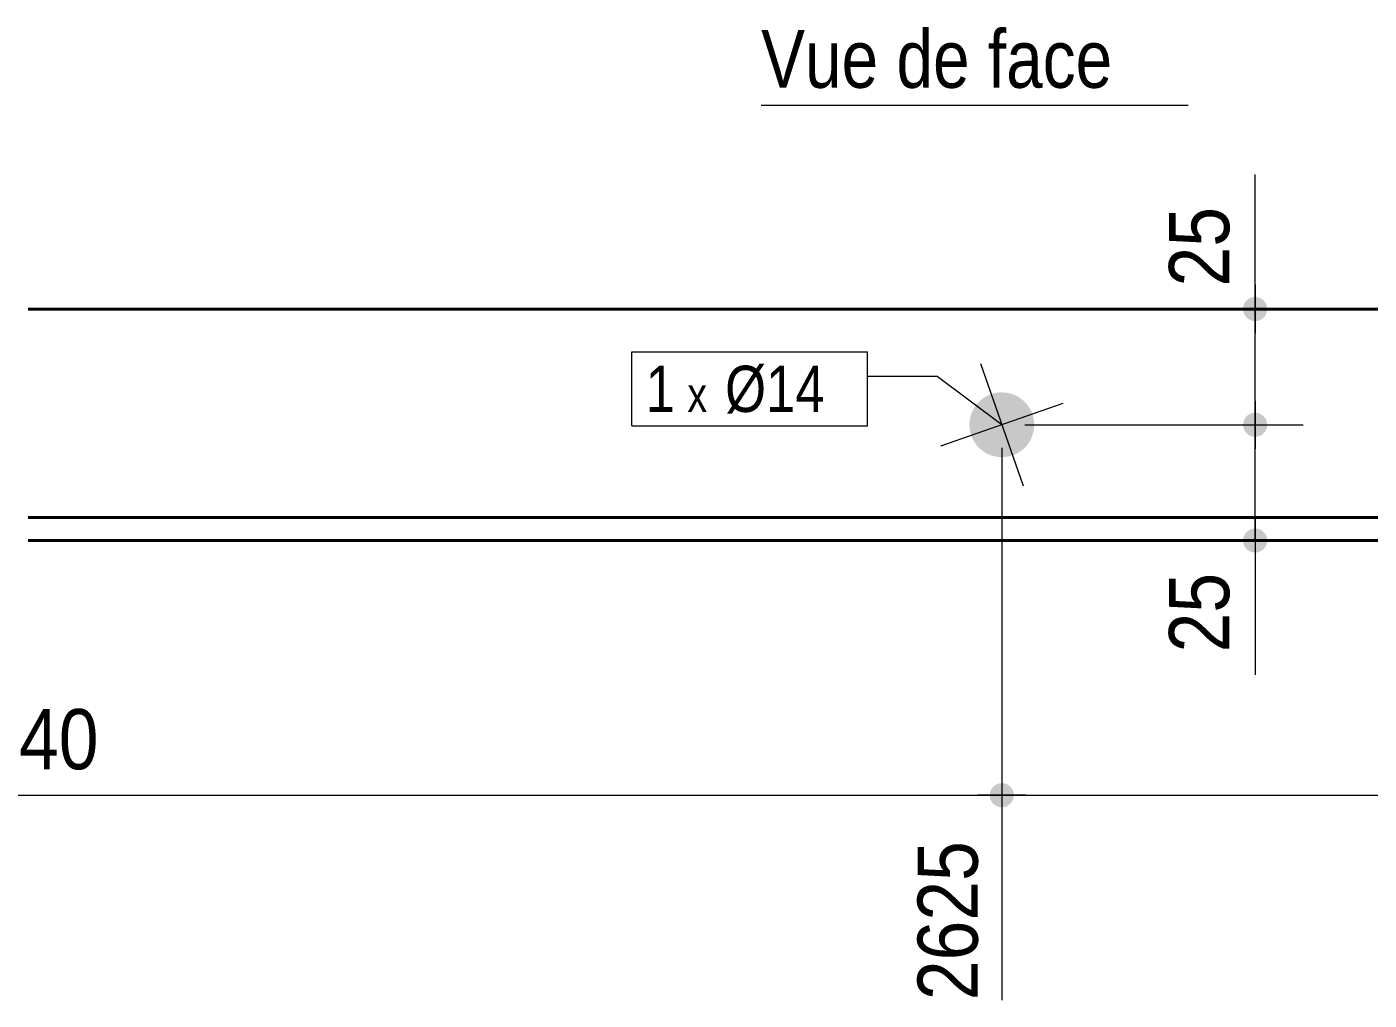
# Model space of a CAD drawing. Header units: millimetres. Extents: x 2 to 287, y 5 to 195.
# Drawn here: x 94.6 to 152.6, y 104.8 to 146.8 of the extents above; entities that cross this region are included whole.
import ezdxf

# ---------------------------------------------------------------- set-up
doc = ezdxf.new("R2010")
doc.units = ezdxf.units.MM
for name, color, linetype, lineweight in [('Autre type objet', 1, 'Continuous', 0), ('Boulon', 7, 'Continuous', 0), ('Cotation', 7, 'Continuous', 0), ('Désignation boulon', 3, 'Continuous', 0), ('Piece', 2, 'Continuous', 0)]:
    doc.layers.add(name, color=color, linetype=linetype, lineweight=lineweight)
doc.styles.add('ARIAL', font='ARIAL.TTF')
doc.styles.add('COMIC_SANS_MS', font='COMIC.TTF')

# ---------------------------------------------------------------- blocks, each defined once
blk = doc.blocks.new('*A3')
at = {"layer": 'Boulon'}
blk.add_hatch(color=256, dxfattribs=at).paths.add_polyline_path([(135.404, 129.22), (135.394, 129.253), (135.385, 129.286), (135.376, 129.32), (135.368, 129.353), (135.362, 129.387), (135.355, 129.421), (135.35, 129.455), (135.346, 129.489), (135.342, 129.523), (135.34, 129.557), (135.338, 129.591), (135.337, 129.626), (135.337, 129.66), (135.337, 129.694), (135.339, 129.729), (135.341, 129.763), (135.344, 129.797), (135.348, 129.831), (135.353, 129.865), (135.359, 129.899), (135.365, 129.933), (135.373, 129.967), (135.381, 130), (135.39, 130.033), (135.4, 130.066), (135.41, 130.099), (135.422, 130.131), (135.434, 130.163), (135.447, 130.195), (135.461, 130.227), (135.475, 130.258), (135.491, 130.288), (135.507, 130.319), (135.523, 130.349), (135.541, 130.378), (135.559, 130.408), (135.578, 130.436), (135.598, 130.464), (135.618, 130.492), (135.639, 130.519), (135.661, 130.546), (135.683, 130.572), (135.706, 130.598), (135.73, 130.623), (135.754, 130.647), (135.779, 130.671), (135.804, 130.694), (135.83, 130.717), (135.856, 130.739), (135.883, 130.76), (135.911, 130.78), (135.939, 130.8), (135.967, 130.82), (135.996, 130.838), (136.026, 130.856), (136.055, 130.873), (136.086, 130.889), (136.116, 130.905), (136.147, 130.92), (136.178, 130.934), (136.21, 130.947), (136.242, 130.96), (136.274, 130.972), (136.307, 130.982), (136.34, 130.993), (136.373, 131.002), (136.406, 131.01), (136.44, 131.018), (136.473, 131.025), (136.507, 131.031), (136.541, 131.036), (136.575, 131.041), (136.609, 131.044), (136.644, 131.047), (136.678, 131.049), (136.712, 131.05), (136.747, 131.05), (136.781, 131.049), (136.815, 131.048), (136.85, 131.045), (136.884, 131.042), (136.918, 131.038), (136.952, 131.033), (136.986, 131.028), (137.02, 131.021), (137.053, 131.014), (137.087, 131.006), (137.12, 130.997), (137.153, 130.987), (137.185, 130.976), (137.218, 130.965), (137.25, 130.953), (137.282, 130.94), (137.313, 130.926), (137.344, 130.911), (137.375, 130.896), (137.405, 130.88), (137.435, 130.863), (137.465, 130.846), (137.494, 130.827), (137.523, 130.808), (137.551, 130.789), (137.579, 130.768), (137.606, 130.747), (137.633, 130.726), (137.659, 130.703), (137.684, 130.68), (137.709, 130.657), (137.734, 130.633), (137.757, 130.608), (137.781, 130.583), (137.803, 130.557), (137.825, 130.53), (137.846, 130.503), (137.867, 130.476), (137.887, 130.448), (137.906, 130.419), (137.925, 130.39), (137.943, 130.361), (137.96, 130.331), (137.976, 130.301), (137.992, 130.27), (138.006, 130.239), (138.021, 130.208), (138.034, 130.176), (138.046, 130.144), (138.058, 130.112), (138.069, 130.08), (138.079, 130.047), (138.088, 130.014), (138.097, 129.98), (138.105, 129.947), (138.112, 129.913), (138.118, 129.879), (138.123, 129.845), (138.127, 129.811), (138.131, 129.777), (138.133, 129.743), (138.135, 129.709), (138.136, 129.674), (138.137, 129.64), (138.136, 129.606), (138.134, 129.571), (138.132, 129.537), (138.129, 129.503), (138.125, 129.469), (138.12, 129.435), (138.114, 129.401), (138.108, 129.367), (138.1, 129.333), (138.092, 129.3), (138.083, 129.267), (138.073, 129.234), (138.063, 129.201), (138.051, 129.169), (138.039, 129.137), (138.026, 129.105), (138.012, 129.073), (137.998, 129.042), (137.982, 129.012), (137.966, 128.981), (137.95, 128.951), (137.932, 128.922), (137.914, 128.892), (137.895, 128.864), (137.875, 128.836), (137.855, 128.808), (137.834, 128.781), (137.812, 128.754), (137.79, 128.728), (137.767, 128.702), (137.743, 128.677), (137.719, 128.653), (137.695, 128.629), (137.669, 128.606), (137.643, 128.583), (137.617, 128.561), (137.59, 128.54), (137.562, 128.52), (137.534, 128.5), (137.506, 128.48), (137.477, 128.462), (137.448, 128.444), (137.418, 128.427), (137.388, 128.411), (137.357, 128.395), (137.326, 128.38), (137.295, 128.366), (137.263, 128.353), (137.231, 128.34), (137.199, 128.328), (137.166, 128.318), (137.133, 128.307), (137.1, 128.298), (137.067, 128.29), (137.033, 128.282), (137, 128.275), (136.966, 128.269), (136.932, 128.264), (136.898, 128.259), (136.864, 128.256), (136.829, 128.253), (136.795, 128.251), (136.761, 128.25), (136.726, 128.25), (136.692, 128.251), (136.658, 128.252), (136.623, 128.255), (136.589, 128.258), (136.555, 128.262), (136.521, 128.267), (136.487, 128.272), (136.453, 128.279), (136.42, 128.286), (136.387, 128.294), (136.353, 128.303), (136.32, 128.313), (136.288, 128.324), (136.255, 128.335), (136.223, 128.347), (136.191, 128.36), (136.16, 128.374), (136.129, 128.389), (136.098, 128.404), (136.068, 128.42), (136.038, 128.437), (136.008, 128.454), (135.979, 128.473), (135.95, 128.492), (135.922, 128.511), (135.894, 128.532), (135.867, 128.553), (135.841, 128.574), (135.814, 128.597), (135.789, 128.62), (135.764, 128.643), (135.739, 128.667), (135.716, 128.692), (135.692, 128.717), (135.67, 128.743), (135.648, 128.77), (135.627, 128.797), (135.606, 128.824), (135.586, 128.852), (135.567, 128.881), (135.548, 128.91), (135.531, 128.939), (135.513, 128.969), (135.497, 128.999), (135.482, 129.03), (135.467, 129.061), (135.453, 129.092), (135.439, 129.124), (135.427, 129.156), (135.415, 129.188)], flags=17)
at = {"layer": 'Boulon', "linetype": 'Continuous', "lineweight": 0}
for p, q in [((135.812, 132.293), (137.661, 127.007)), ((139.379, 130.575), (134.094, 128.725))]:
    blk.add_line(p, q, dxfattribs=at)
blk = doc.blocks.new('*A4')
at = {"layer": 'Piece', "color": 2, "linetype": 'Continuous', "lineweight": 40}
for p, q in [((94.667136, 134.65), (178.805945, 134.65)), ((94.667136, 125.65), (178.805945, 125.65)), ((94.667136, 124.65), (178.805945, 124.65))]:
    blk.add_line(p, q, dxfattribs=at)
blk = doc.blocks.new('*A14')
at = {"layer": 'Cotation'}
for points in [[(147.654, 129.131), (147.629, 129.133), (147.604, 129.136), (147.579, 129.14), (147.554, 129.146), (147.529, 129.152), (147.505, 129.16), (147.481, 129.17), (147.458, 129.18), (147.435, 129.191), (147.413, 129.204), (147.391, 129.218), (147.37, 129.232), (147.35, 129.248), (147.331, 129.265), (147.312, 129.282), (147.295, 129.301), (147.278, 129.32), (147.262, 129.34), (147.248, 129.361), (147.234, 129.383), (147.221, 129.405), (147.21, 129.428), (147.2, 129.451), (147.19, 129.475), (147.182, 129.499), (147.176, 129.524), (147.17, 129.549), (147.166, 129.574), (147.163, 129.599), (147.161, 129.624), (147.16, 129.65), (147.161, 129.676), (147.163, 129.701), (147.166, 129.726), (147.17, 129.751), (147.176, 129.776), (147.182, 129.801), (147.19, 129.825), (147.2, 129.849), (147.21, 129.872), (147.221, 129.895), (147.234, 129.917), (147.248, 129.939), (147.262, 129.96), (147.278, 129.98), (147.295, 129.999), (147.312, 130.018), (147.331, 130.035), (147.35, 130.052), (147.37, 130.068), (147.391, 130.082), (147.413, 130.096), (147.435, 130.109), (147.458, 130.12), (147.481, 130.13), (147.505, 130.14), (147.529, 130.148), (147.554, 130.154), (147.579, 130.16), (147.604, 130.164), (147.629, 130.167), (147.654, 130.169), (147.68, 130.17), (147.706, 130.169), (147.731, 130.167), (147.756, 130.164), (147.781, 130.16), (147.806, 130.154), (147.831, 130.148), (147.855, 130.14), (147.879, 130.13), (147.902, 130.12), (147.925, 130.109), (147.947, 130.096), (147.969, 130.082), (147.99, 130.068), (148.01, 130.052), (148.029, 130.035), (148.048, 130.018), (148.065, 129.999), (148.082, 129.98), (148.098, 129.96), (148.112, 129.939), (148.126, 129.917), (148.139, 129.895), (148.15, 129.872), (148.16, 129.849), (148.17, 129.825), (148.178, 129.801), (148.184, 129.776), (148.19, 129.751), (148.194, 129.726), (148.197, 129.701), (148.199, 129.676), (148.2, 129.65), (148.199, 129.624), (148.197, 129.599), (148.194, 129.574), (148.19, 129.549), (148.184, 129.524), (148.178, 129.499), (148.17, 129.475), (148.16, 129.451), (148.15, 129.428), (148.139, 129.405), (148.126, 129.383), (148.112, 129.361), (148.098, 129.34), (148.082, 129.32), (148.065, 129.301), (148.048, 129.282), (148.029, 129.265), (148.01, 129.248), (147.99, 129.232), (147.969, 129.218), (147.947, 129.204), (147.925, 129.191), (147.902, 129.18), (147.879, 129.17), (147.855, 129.16), (147.831, 129.152), (147.806, 129.146), (147.781, 129.14), (147.756, 129.136), (147.731, 129.133), (147.706, 129.131), (147.68, 129.13)], [(147.654, 124.131), (147.629, 124.133), (147.604, 124.136), (147.579, 124.14), (147.554, 124.146), (147.529, 124.152), (147.505, 124.16), (147.481, 124.17), (147.458, 124.18), (147.435, 124.191), (147.413, 124.204), (147.391, 124.218), (147.37, 124.232), (147.35, 124.248), (147.331, 124.265), (147.312, 124.282), (147.295, 124.301), (147.278, 124.32), (147.262, 124.34), (147.248, 124.361), (147.234, 124.383), (147.221, 124.405), (147.21, 124.428), (147.2, 124.451), (147.19, 124.475), (147.182, 124.499), (147.176, 124.524), (147.17, 124.549), (147.166, 124.574), (147.163, 124.599), (147.161, 124.624), (147.16, 124.65), (147.161, 124.676), (147.163, 124.701), (147.166, 124.726), (147.17, 124.751), (147.176, 124.776), (147.182, 124.801), (147.19, 124.825), (147.2, 124.849), (147.21, 124.872), (147.221, 124.895), (147.234, 124.917), (147.248, 124.939), (147.262, 124.96), (147.278, 124.98), (147.295, 124.999), (147.312, 125.018), (147.331, 125.035), (147.35, 125.052), (147.37, 125.068), (147.391, 125.082), (147.413, 125.096), (147.435, 125.109), (147.458, 125.12), (147.481, 125.13), (147.505, 125.14), (147.529, 125.148), (147.554, 125.154), (147.579, 125.16), (147.604, 125.164), (147.629, 125.167), (147.654, 125.169), (147.68, 125.17), (147.706, 125.169), (147.731, 125.167), (147.756, 125.164), (147.781, 125.16), (147.806, 125.154), (147.831, 125.148), (147.855, 125.14), (147.879, 125.13), (147.902, 125.12), (147.925, 125.109), (147.947, 125.096), (147.969, 125.082), (147.99, 125.068), (148.01, 125.052), (148.029, 125.035), (148.048, 125.018), (148.065, 124.999), (148.082, 124.98), (148.098, 124.96), (148.112, 124.939), (148.126, 124.917), (148.139, 124.895), (148.15, 124.872), (148.16, 124.849), (148.17, 124.825), (148.178, 124.801), (148.184, 124.776), (148.19, 124.751), (148.194, 124.726), (148.197, 124.701), (148.199, 124.676), (148.2, 124.65), (148.199, 124.624), (148.197, 124.599), (148.194, 124.574), (148.19, 124.549), (148.184, 124.524), (148.178, 124.499), (148.17, 124.475), (148.16, 124.451), (148.15, 124.428), (148.139, 124.405), (148.126, 124.383), (148.112, 124.361), (148.098, 124.34), (148.082, 124.32), (148.065, 124.301), (148.048, 124.282), (148.029, 124.265), (148.01, 124.248), (147.99, 124.232), (147.969, 124.218), (147.947, 124.204), (147.925, 124.191), (147.902, 124.18), (147.879, 124.17), (147.855, 124.16), (147.831, 124.152), (147.806, 124.146), (147.781, 124.14), (147.756, 124.136), (147.731, 124.133), (147.706, 124.131), (147.68, 124.13)]]:
    blk.add_hatch(color=256, dxfattribs=at).paths.add_polyline_path(points, flags=17)
at = {"layer": 'Cotation', "linetype": 'Continuous', "lineweight": 0}
for p, q in [((147.68, 130.69), (147.68, 128.61)), ((147.68, 129.65), (147.68, 130.69)), ((137.737, 129.65), (149.76, 129.65)), ((146.64, 129.65), (148.72, 129.65)), ((147.68, 124.65), (147.68, 129.65)), ((147.68, 125.69), (147.68, 123.61)), ((137.737, 124.65), (149.76, 124.65)), ((146.64, 124.65), (148.72, 124.65)), ((147.68, 124.65), (147.68, 118.843)), ((147.68, 124.65), (147.68, 118.843))]:
    blk.add_line(p, q, dxfattribs=at)
at = {"layer": 'Cotation'}
for p in [(147.68, 129.65), (147.68, 124.65)]:
    blk.add_point(p, dxfattribs=at)
at = {"layer": 'Cotation', "style": 'ARIAL', "width": 0.85}
blk.add_text('25', height=2.6, rotation=90.00021, dxfattribs=at).set_placement((146.56, 119.818))
blk = doc.blocks.new('*A15')
at = {"layer": 'Cotation'}
for points in [[(147.654, 134.131), (147.629, 134.133), (147.604, 134.136), (147.579, 134.14), (147.554, 134.146), (147.529, 134.152), (147.505, 134.16), (147.481, 134.17), (147.458, 134.18), (147.435, 134.191), (147.413, 134.204), (147.391, 134.218), (147.37, 134.232), (147.35, 134.248), (147.331, 134.265), (147.312, 134.282), (147.295, 134.301), (147.278, 134.32), (147.262, 134.34), (147.248, 134.361), (147.234, 134.383), (147.221, 134.405), (147.21, 134.428), (147.2, 134.451), (147.19, 134.475), (147.182, 134.499), (147.176, 134.524), (147.17, 134.549), (147.166, 134.574), (147.163, 134.599), (147.161, 134.624), (147.16, 134.65), (147.161, 134.676), (147.163, 134.701), (147.166, 134.726), (147.17, 134.751), (147.176, 134.776), (147.182, 134.801), (147.19, 134.825), (147.2, 134.849), (147.21, 134.872), (147.221, 134.895), (147.234, 134.917), (147.248, 134.939), (147.262, 134.96), (147.278, 134.98), (147.295, 134.999), (147.312, 135.018), (147.331, 135.035), (147.35, 135.052), (147.37, 135.068), (147.391, 135.082), (147.413, 135.096), (147.435, 135.109), (147.458, 135.12), (147.481, 135.13), (147.505, 135.14), (147.529, 135.148), (147.554, 135.154), (147.579, 135.16), (147.604, 135.164), (147.629, 135.167), (147.654, 135.169), (147.68, 135.17), (147.706, 135.169), (147.731, 135.167), (147.756, 135.164), (147.781, 135.16), (147.806, 135.154), (147.831, 135.148), (147.855, 135.14), (147.879, 135.13), (147.902, 135.12), (147.925, 135.109), (147.947, 135.096), (147.969, 135.082), (147.99, 135.068), (148.01, 135.052), (148.029, 135.035), (148.048, 135.018), (148.065, 134.999), (148.082, 134.98), (148.098, 134.96), (148.112, 134.939), (148.126, 134.917), (148.139, 134.895), (148.15, 134.872), (148.16, 134.849), (148.17, 134.825), (148.178, 134.801), (148.184, 134.776), (148.19, 134.751), (148.194, 134.726), (148.197, 134.701), (148.199, 134.676), (148.2, 134.65), (148.199, 134.624), (148.197, 134.599), (148.194, 134.574), (148.19, 134.549), (148.184, 134.524), (148.178, 134.499), (148.17, 134.475), (148.16, 134.451), (148.15, 134.428), (148.139, 134.405), (148.126, 134.383), (148.112, 134.361), (148.098, 134.34), (148.082, 134.32), (148.065, 134.301), (148.048, 134.282), (148.029, 134.265), (148.01, 134.248), (147.99, 134.232), (147.969, 134.218), (147.947, 134.204), (147.925, 134.191), (147.902, 134.18), (147.879, 134.17), (147.855, 134.16), (147.831, 134.152), (147.806, 134.146), (147.781, 134.14), (147.756, 134.136), (147.731, 134.133), (147.706, 134.131), (147.68, 134.13)], [(147.654, 129.131), (147.629, 129.133), (147.604, 129.136), (147.579, 129.14), (147.554, 129.146), (147.529, 129.152), (147.505, 129.16), (147.481, 129.17), (147.458, 129.18), (147.435, 129.191), (147.413, 129.204), (147.391, 129.218), (147.37, 129.232), (147.35, 129.248), (147.331, 129.265), (147.312, 129.282), (147.295, 129.301), (147.278, 129.32), (147.262, 129.34), (147.248, 129.361), (147.234, 129.383), (147.221, 129.405), (147.21, 129.428), (147.2, 129.451), (147.19, 129.475), (147.182, 129.499), (147.176, 129.524), (147.17, 129.549), (147.166, 129.574), (147.163, 129.599), (147.161, 129.624), (147.16, 129.65), (147.161, 129.676), (147.163, 129.701), (147.166, 129.726), (147.17, 129.751), (147.176, 129.776), (147.182, 129.801), (147.19, 129.825), (147.2, 129.849), (147.21, 129.872), (147.221, 129.895), (147.234, 129.917), (147.248, 129.939), (147.262, 129.96), (147.278, 129.98), (147.295, 129.999), (147.312, 130.018), (147.331, 130.035), (147.35, 130.052), (147.37, 130.068), (147.391, 130.082), (147.413, 130.096), (147.435, 130.109), (147.458, 130.12), (147.481, 130.13), (147.505, 130.14), (147.529, 130.148), (147.554, 130.154), (147.579, 130.16), (147.604, 130.164), (147.629, 130.167), (147.654, 130.169), (147.68, 130.17), (147.706, 130.169), (147.731, 130.167), (147.756, 130.164), (147.781, 130.16), (147.806, 130.154), (147.831, 130.148), (147.855, 130.14), (147.879, 130.13), (147.902, 130.12), (147.925, 130.109), (147.947, 130.096), (147.969, 130.082), (147.99, 130.068), (148.01, 130.052), (148.029, 130.035), (148.048, 130.018), (148.065, 129.999), (148.082, 129.98), (148.098, 129.96), (148.112, 129.939), (148.126, 129.917), (148.139, 129.895), (148.15, 129.872), (148.16, 129.849), (148.17, 129.825), (148.178, 129.801), (148.184, 129.776), (148.19, 129.751), (148.194, 129.726), (148.197, 129.701), (148.199, 129.676), (148.2, 129.65), (148.199, 129.624), (148.197, 129.599), (148.194, 129.574), (148.19, 129.549), (148.184, 129.524), (148.178, 129.499), (148.17, 129.475), (148.16, 129.451), (148.15, 129.428), (148.139, 129.405), (148.126, 129.383), (148.112, 129.361), (148.098, 129.34), (148.082, 129.32), (148.065, 129.301), (148.048, 129.282), (148.029, 129.265), (148.01, 129.248), (147.99, 129.232), (147.969, 129.218), (147.947, 129.204), (147.925, 129.191), (147.902, 129.18), (147.879, 129.17), (147.855, 129.16), (147.831, 129.152), (147.806, 129.146), (147.781, 129.14), (147.756, 129.136), (147.731, 129.133), (147.706, 129.131), (147.68, 129.13)]]:
    blk.add_hatch(color=256, dxfattribs=at).paths.add_polyline_path(points, flags=17)
at = {"layer": 'Cotation', "linetype": 'Continuous', "lineweight": 0}
for p, q in [((147.68, 134.65), (147.68, 140.457)), ((147.68, 134.65), (147.68, 140.457)), ((147.68, 135.69), (147.68, 133.61)), ((137.737, 134.65), (149.76, 134.65)), ((146.64, 134.65), (148.72, 134.65)), ((147.68, 129.65), (147.68, 134.65)), ((147.68, 130.69), (147.68, 128.61)), ((137.737, 129.65), (149.76, 129.65)), ((146.64, 129.65), (148.72, 129.65)), ((147.68, 129.65), (147.68, 128.61))]:
    blk.add_line(p, q, dxfattribs=at)
at = {"layer": 'Cotation'}
for p in [(147.68, 134.65), (147.68, 129.65)]:
    blk.add_point(p, dxfattribs=at)
at = {"layer": 'Cotation', "style": 'ARIAL', "width": 0.85}
blk.add_text('25', height=2.6, rotation=90.00021, dxfattribs=at).set_placement((146.56, 135.625))
blk = doc.blocks.new('*A18')
at = {"layer": 'Cotation'}
for points in [[(52.643, 113.131), (52.617, 113.133), (52.592, 113.136), (52.567, 113.14), (52.542, 113.146), (52.517, 113.152), (52.493, 113.16), (52.469, 113.17), (52.446, 113.18), (52.423, 113.191), (52.401, 113.204), (52.38, 113.218), (52.359, 113.232), (52.339, 113.248), (52.319, 113.265), (52.301, 113.282), (52.283, 113.301), (52.266, 113.32), (52.251, 113.34), (52.236, 113.361), (52.222, 113.383), (52.21, 113.405), (52.198, 113.428), (52.188, 113.451), (52.179, 113.475), (52.171, 113.499), (52.164, 113.524), (52.158, 113.549), (52.154, 113.574), (52.151, 113.599), (52.149, 113.624), (52.148, 113.65), (52.149, 113.676), (52.151, 113.701), (52.154, 113.726), (52.158, 113.751), (52.164, 113.776), (52.171, 113.801), (52.179, 113.825), (52.188, 113.849), (52.198, 113.872), (52.21, 113.895), (52.222, 113.917), (52.236, 113.939), (52.251, 113.96), (52.266, 113.98), (52.283, 113.999), (52.301, 114.018), (52.319, 114.035), (52.339, 114.052), (52.359, 114.068), (52.38, 114.082), (52.401, 114.096), (52.423, 114.109), (52.446, 114.12), (52.469, 114.13), (52.493, 114.14), (52.517, 114.148), (52.542, 114.154), (52.567, 114.16), (52.592, 114.164), (52.617, 114.167), (52.643, 114.169), (52.668, 114.17), (52.694, 114.169), (52.719, 114.167), (52.745, 114.164), (52.77, 114.16), (52.795, 114.154), (52.819, 114.148), (52.844, 114.14), (52.867, 114.13), (52.891, 114.12), (52.914, 114.109), (52.936, 114.096), (52.957, 114.082), (52.978, 114.068), (52.998, 114.052), (53.018, 114.035), (53.036, 114.018), (53.054, 113.999), (53.07, 113.98), (53.086, 113.96), (53.101, 113.939), (53.114, 113.917), (53.127, 113.895), (53.139, 113.872), (53.149, 113.849), (53.158, 113.825), (53.166, 113.801), (53.173, 113.776), (53.178, 113.751), (53.183, 113.726), (53.186, 113.701), (53.188, 113.676), (53.188, 113.65), (53.188, 113.624), (53.186, 113.599), (53.183, 113.574), (53.178, 113.549), (53.173, 113.524), (53.166, 113.499), (53.158, 113.475), (53.149, 113.451), (53.139, 113.428), (53.127, 113.405), (53.114, 113.383), (53.101, 113.361), (53.086, 113.34), (53.07, 113.32), (53.054, 113.301), (53.036, 113.282), (53.018, 113.265), (52.998, 113.248), (52.978, 113.232), (52.957, 113.218), (52.936, 113.204), (52.914, 113.191), (52.891, 113.18), (52.867, 113.17), (52.844, 113.16), (52.819, 113.152), (52.795, 113.146), (52.77, 113.14), (52.745, 113.136), (52.719, 113.133), (52.694, 113.131), (52.668, 113.13)], [(136.711, 113.131), (136.686, 113.133), (136.66, 113.136), (136.635, 113.14), (136.61, 113.146), (136.586, 113.152), (136.561, 113.16), (136.538, 113.17), (136.514, 113.18), (136.491, 113.191), (136.469, 113.204), (136.448, 113.218), (136.427, 113.232), (136.407, 113.248), (136.387, 113.265), (136.369, 113.282), (136.351, 113.301), (136.335, 113.32), (136.319, 113.34), (136.304, 113.361), (136.291, 113.383), (136.278, 113.405), (136.266, 113.428), (136.256, 113.451), (136.247, 113.475), (136.239, 113.499), (136.232, 113.524), (136.227, 113.549), (136.222, 113.574), (136.219, 113.599), (136.217, 113.624), (136.217, 113.65), (136.217, 113.676), (136.219, 113.701), (136.222, 113.726), (136.227, 113.751), (136.232, 113.776), (136.239, 113.801), (136.247, 113.825), (136.256, 113.849), (136.266, 113.872), (136.278, 113.895), (136.291, 113.917), (136.304, 113.939), (136.319, 113.96), (136.335, 113.98), (136.351, 113.999), (136.369, 114.018), (136.387, 114.035), (136.407, 114.052), (136.427, 114.068), (136.448, 114.082), (136.469, 114.096), (136.491, 114.109), (136.514, 114.12), (136.538, 114.13), (136.561, 114.14), (136.586, 114.148), (136.61, 114.154), (136.635, 114.16), (136.66, 114.164), (136.686, 114.167), (136.711, 114.169), (136.737, 114.17), (136.762, 114.169), (136.788, 114.167), (136.813, 114.164), (136.838, 114.16), (136.863, 114.154), (136.887, 114.148), (136.912, 114.14), (136.936, 114.13), (136.959, 114.12), (136.982, 114.109), (137.004, 114.096), (137.025, 114.082), (137.046, 114.068), (137.066, 114.052), (137.086, 114.035), (137.104, 114.018), (137.122, 113.999), (137.139, 113.98), (137.154, 113.96), (137.169, 113.939), (137.183, 113.917), (137.195, 113.895), (137.207, 113.872), (137.217, 113.849), (137.226, 113.825), (137.234, 113.801), (137.241, 113.776), (137.247, 113.751), (137.251, 113.726), (137.254, 113.701), (137.256, 113.676), (137.257, 113.65), (137.256, 113.624), (137.254, 113.599), (137.251, 113.574), (137.247, 113.549), (137.241, 113.524), (137.234, 113.499), (137.226, 113.475), (137.217, 113.451), (137.207, 113.428), (137.195, 113.405), (137.183, 113.383), (137.169, 113.361), (137.154, 113.34), (137.139, 113.32), (137.122, 113.301), (137.104, 113.282), (137.086, 113.265), (137.066, 113.248), (137.046, 113.232), (137.025, 113.218), (137.004, 113.204), (136.982, 113.191), (136.959, 113.18), (136.936, 113.17), (136.912, 113.16), (136.887, 113.152), (136.863, 113.146), (136.838, 113.14), (136.813, 113.136), (136.788, 113.133), (136.762, 113.131), (136.737, 113.13)]]:
    blk.add_hatch(color=256, dxfattribs=at).paths.add_polyline_path(points, flags=17)
at = {"layer": 'Cotation', "linetype": 'Continuous', "lineweight": 0}
for p, q in [((52.668, 128.65), (52.668, 108.653)), ((136.737, 128.65), (136.737, 104.796)), ((52.668, 114.69), (52.668, 112.61)), ((136.737, 114.69), (136.737, 112.61)), ((53.708, 113.65), (51.628, 113.65)), ((52.668, 113.65), (51.628, 113.65)), ((52.668, 113.65), (136.737, 113.65)), ((137.777, 113.65), (135.697, 113.65)), ((136.737, 113.65), (137.777, 113.65))]:
    blk.add_line(p, q, dxfattribs=at)
at = {"layer": 'Cotation'}
for p in [(52.668, 113.65), (136.737, 113.65)]:
    blk.add_point(p, dxfattribs=at)
at = {"layer": 'Cotation', "style": 'ARIAL', "width": 0.85}
blk.add_text('2540', height=2.6, dxfattribs=at).set_placement((90.846, 114.77))
blk.add_text('2625', height=2.6, rotation=90.00021, dxfattribs=at).set_placement((135.697, 104.796))
blk = doc.blocks.new('*A19')
at = {"layer": 'Cotation'}
for points in [[(136.711, 113.131), (136.686, 113.133), (136.66, 113.136), (136.635, 113.14), (136.61, 113.146), (136.586, 113.152), (136.561, 113.16), (136.538, 113.17), (136.514, 113.18), (136.491, 113.191), (136.469, 113.204), (136.448, 113.218), (136.427, 113.232), (136.407, 113.248), (136.387, 113.265), (136.369, 113.282), (136.351, 113.301), (136.335, 113.32), (136.319, 113.34), (136.304, 113.361), (136.291, 113.383), (136.278, 113.405), (136.266, 113.428), (136.256, 113.451), (136.247, 113.475), (136.239, 113.499), (136.232, 113.524), (136.227, 113.549), (136.222, 113.574), (136.219, 113.599), (136.217, 113.624), (136.217, 113.65), (136.217, 113.676), (136.219, 113.701), (136.222, 113.726), (136.227, 113.751), (136.232, 113.776), (136.239, 113.801), (136.247, 113.825), (136.256, 113.849), (136.266, 113.872), (136.278, 113.895), (136.291, 113.917), (136.304, 113.939), (136.319, 113.96), (136.335, 113.98), (136.351, 113.999), (136.369, 114.018), (136.387, 114.035), (136.407, 114.052), (136.427, 114.068), (136.448, 114.082), (136.469, 114.096), (136.491, 114.109), (136.514, 114.12), (136.538, 114.13), (136.561, 114.14), (136.586, 114.148), (136.61, 114.154), (136.635, 114.16), (136.66, 114.164), (136.686, 114.167), (136.711, 114.169), (136.737, 114.17), (136.762, 114.169), (136.788, 114.167), (136.813, 114.164), (136.838, 114.16), (136.863, 114.154), (136.887, 114.148), (136.912, 114.14), (136.936, 114.13), (136.959, 114.12), (136.982, 114.109), (137.004, 114.096), (137.025, 114.082), (137.046, 114.068), (137.066, 114.052), (137.086, 114.035), (137.104, 114.018), (137.122, 113.999), (137.139, 113.98), (137.154, 113.96), (137.169, 113.939), (137.183, 113.917), (137.195, 113.895), (137.207, 113.872), (137.217, 113.849), (137.226, 113.825), (137.234, 113.801), (137.241, 113.776), (137.247, 113.751), (137.251, 113.726), (137.254, 113.701), (137.256, 113.676), (137.257, 113.65), (137.256, 113.624), (137.254, 113.599), (137.251, 113.574), (137.247, 113.549), (137.241, 113.524), (137.234, 113.499), (137.226, 113.475), (137.217, 113.451), (137.207, 113.428), (137.195, 113.405), (137.183, 113.383), (137.169, 113.361), (137.154, 113.34), (137.139, 113.32), (137.122, 113.301), (137.104, 113.282), (137.086, 113.265), (137.066, 113.248), (137.046, 113.232), (137.025, 113.218), (137.004, 113.204), (136.982, 113.191), (136.959, 113.18), (136.936, 113.17), (136.912, 113.16), (136.887, 113.152), (136.863, 113.146), (136.838, 113.14), (136.813, 113.136), (136.788, 113.133), (136.762, 113.131), (136.737, 113.13)], [(220.779, 113.131), (220.754, 113.133), (220.728, 113.136), (220.703, 113.14), (220.678, 113.146), (220.654, 113.152), (220.629, 113.16), (220.606, 113.17), (220.582, 113.18), (220.56, 113.191), (220.537, 113.204), (220.516, 113.218), (220.495, 113.232), (220.475, 113.248), (220.455, 113.265), (220.437, 113.282), (220.419, 113.301), (220.403, 113.32), (220.387, 113.34), (220.372, 113.361), (220.359, 113.383), (220.346, 113.405), (220.335, 113.428), (220.324, 113.451), (220.315, 113.475), (220.307, 113.499), (220.3, 113.524), (220.295, 113.549), (220.29, 113.574), (220.287, 113.599), (220.285, 113.624), (220.285, 113.65), (220.285, 113.676), (220.287, 113.701), (220.29, 113.726), (220.295, 113.751), (220.3, 113.776), (220.307, 113.801), (220.315, 113.825), (220.324, 113.849), (220.335, 113.872), (220.346, 113.895), (220.359, 113.917), (220.372, 113.939), (220.387, 113.96), (220.403, 113.98), (220.419, 113.999), (220.437, 114.018), (220.455, 114.035), (220.475, 114.052), (220.495, 114.068), (220.516, 114.082), (220.537, 114.096), (220.56, 114.109), (220.582, 114.12), (220.606, 114.13), (220.629, 114.14), (220.654, 114.148), (220.678, 114.154), (220.703, 114.16), (220.728, 114.164), (220.754, 114.167), (220.779, 114.169), (220.805, 114.17), (220.83, 114.169), (220.856, 114.167), (220.881, 114.164), (220.906, 114.16), (220.931, 114.154), (220.956, 114.148), (220.98, 114.14), (221.004, 114.13), (221.027, 114.12), (221.05, 114.109), (221.072, 114.096), (221.094, 114.082), (221.114, 114.068), (221.135, 114.052), (221.154, 114.035), (221.172, 114.018), (221.19, 113.999), (221.207, 113.98), (221.222, 113.96), (221.237, 113.939), (221.251, 113.917), (221.263, 113.895), (221.275, 113.872), (221.285, 113.849), (221.294, 113.825), (221.302, 113.801), (221.309, 113.776), (221.315, 113.751), (221.319, 113.726), (221.322, 113.701), (221.324, 113.676), (221.325, 113.65), (221.324, 113.624), (221.322, 113.599), (221.319, 113.574), (221.315, 113.549), (221.309, 113.524), (221.302, 113.499), (221.294, 113.475), (221.285, 113.451), (221.275, 113.428), (221.263, 113.405), (221.251, 113.383), (221.237, 113.361), (221.222, 113.34), (221.207, 113.32), (221.19, 113.301), (221.172, 113.282), (221.154, 113.265), (221.135, 113.248), (221.114, 113.232), (221.094, 113.218), (221.072, 113.204), (221.05, 113.191), (221.027, 113.18), (221.004, 113.17), (220.98, 113.16), (220.956, 113.152), (220.931, 113.146), (220.906, 113.14), (220.881, 113.136), (220.856, 113.133), (220.83, 113.131), (220.805, 113.13)]]:
    blk.add_hatch(color=256, dxfattribs=at).paths.add_polyline_path(points, flags=17)
at = {"layer": 'Cotation', "linetype": 'Continuous', "lineweight": 0}
for p, q in [((136.737, 128.65), (136.737, 104.796)), ((220.805, 128.65), (220.805, 104.796)), ((136.737, 114.69), (136.737, 112.61)), ((220.805, 114.69), (220.805, 112.61)), ((137.777, 113.65), (135.697, 113.65)), ((136.737, 113.65), (135.697, 113.65)), ((136.737, 113.65), (220.805, 113.65)), ((221.845, 113.65), (219.765, 113.65)), ((220.805, 113.65), (221.845, 113.65))]:
    blk.add_line(p, q, dxfattribs=at)
at = {"layer": 'Cotation'}
for p in [(136.737, 113.65), (220.805, 113.65)]:
    blk.add_point(p, dxfattribs=at)
at = {"layer": 'Cotation', "style": 'ARIAL', "width": 0.85}
blk.add_text('2540', height=2.6, dxfattribs=at).set_placement((174.914, 114.77))
blk.add_text('5165', height=2.6, rotation=90.00021, dxfattribs=at).set_placement((219.765, 104.796))
blk = doc.blocks.new('*A24')
at = {"layer": 'Désignation boulon', "linetype": 'Continuous', "lineweight": 0}
for p, q in [((120.75265, 132.8028), (130.940541, 132.8028)), ((120.75265, 129.6028), (120.75265, 132.8028)), ((130.940541, 129.6028), (130.940541, 132.8028)), ((133.940541, 131.736133), (130.940541, 131.736133)), ((136.736541, 129.65), (133.940541, 131.736133)), ((120.75265, 129.6028), (130.940541, 129.6028))]:
    blk.add_line(p, q, dxfattribs=at)
at = {"layer": 'Désignation boulon', "style": 'COMIC_SANS_MS', "width": 0.85}
for s, height, p in [('Ø14', 2, (124.783509, 130.2028)), ('1', 2, (121.35265, 130.2028)), ('x', 1.5, (123.152845, 130.2028))]:
    blk.add_text(s, height=height, dxfattribs=at).set_placement(p)
blk = doc.blocks.new('*A26')
at = {"layer": 'Autre type objet', "linetype": 'Continuous', "lineweight": 0}
blk.add_line((126.338809, 143.456836), (144.781191, 143.456836), dxfattribs=at)
at = {"layer": 'Autre type objet', "style": 'COMIC_SANS_MS', "width": 0.85}
blk.add_text('Vue de face', height=2.5, dxfattribs=at).set_placement((126.338809, 144.206836))

msp = doc.modelspace()

# ---------------------------------------------------------------- block references
at = {"lineweight": 0}
for name in ['*A26', '*A15', '*A4', '*A24', '*A3', '*A14', '*A18', '*A19']:
    msp.add_blockref(name, (0, 0), dxfattribs=at)

doc.saveas('drawing.dxf')
